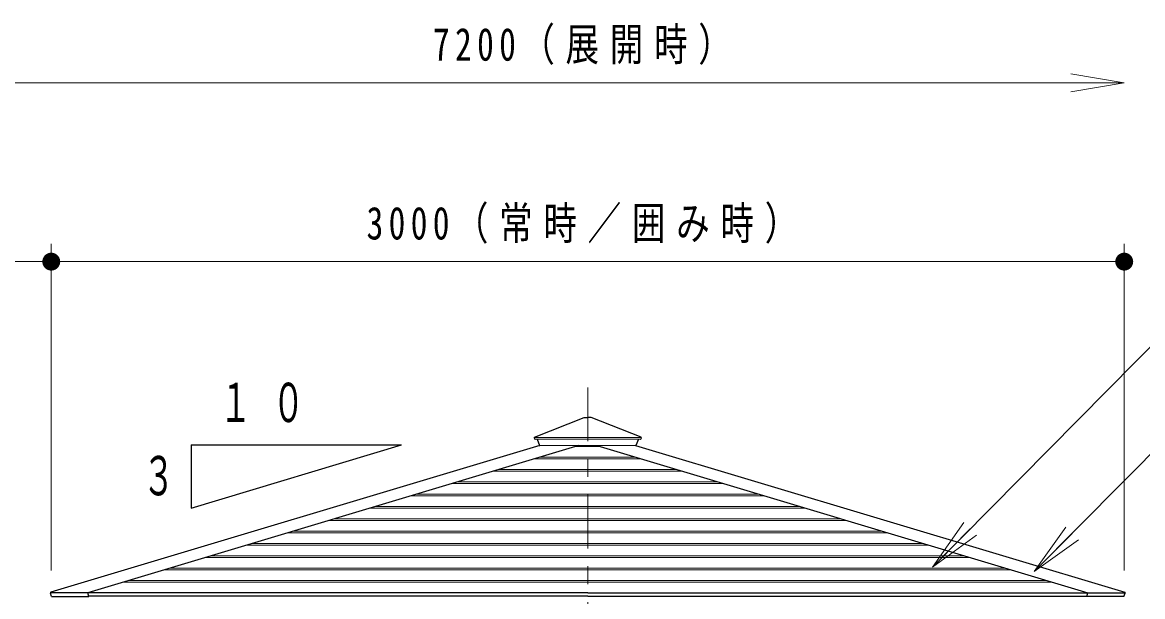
# Model space of a CAD drawing. Units: millimetres on the paper. Extents: x -365 to 0, y 0 to 257.
# Drawn here: x -298.9 to -236.2, y 126.4 to 158.5 of the extents above; entities that cross this region are included whole.
import ezdxf
from ezdxf.enums import TextEntityAlignment as Align

# ---------------------------------------------------------------- set-up
doc = ezdxf.new("R2010")
doc.units = ezdxf.units.MM
doc.linetypes.add('USER2', pattern=[6, 3, -1, 1, -1])
doc.layers.add('1_50', color=7, linetype='Continuous', lineweight=25)
doc.styles.add('ＭＳ ゴシック', font='')
doc.styles.get('ＭＳ ゴシック').set_extended_font_data('MS Gothic')

# ---------------------------------------------------------------- blocks, each defined once
blk = doc.blocks.new('open_arrow')
at = {"color": 0, "linetype": 'Continuous', "lineweight": -2}
blk.add_lwpolyline([(7.5, 1.25), (0, 0), (7.5, -1.25)], dxfattribs=at)
blk = doc.blocks.new('filled_dot')
at = {"color": 0, "linetype": 'Continuous', "lineweight": -2, "const_width": 1.25}
blk.add_lwpolyline([(-0.625, 0, 1), (0.625, 0, 1)], format="xyb", close=True, dxfattribs=at)

msp = doc.modelspace()

# ---------------------------------------------------------------- linework, layer by layer
at = {"layer": '1_50', "lineweight": 13}
for p, q in [((-339.263, 155.091), (-237.263, 155.091)), ((-297.263, 127.821), (-297.263, 146.091)), ((-237.263, 127.821), (-237.263, 146.091)), ((-339.263, 145.091), (-297.263, 145.091)), ((-297.263, 145.091), (-237.263, 145.091)), ((-247.994, 128.009), (-246.24, 130.493)), ((-247.994, 128.009), (-245.884, 130.142)), ((-245.529, 129.79), (-247.994, 128.009)), ((-242.295, 127.757), (-240.537, 130.239)), ((-242.295, 127.757), (-240.182, 129.886)), ((-239.827, 129.534), (-242.295, 127.757))]:
    msp.add_line(p, q, dxfattribs=at)
at = {"layer": '1_50', "linetype": 'USER2', "lineweight": 13}
msp.add_line((-267.263, 138.055), (-267.263, 75.713), dxfattribs=at)
at = {"layer": '1_50', "color": 2}
for p, q in [((-270.244, 135.269), (-267.461, 136.376)), ((-267.461, 136.376), (-267.263, 136.376)), ((-267.064, 136.376), (-267.263, 136.376)), ((-264.281, 135.269), (-267.064, 136.376)), ((-270.255, 135.243), (-270.226, 135.168)), ((-270.091, 135.156), (-269.956, 134.815)), ((-264.434, 135.156), (-264.569, 134.815)), ((-264.27, 135.243), (-264.3, 135.168))]:
    msp.add_line(p, q, dxfattribs=at)
at = {"layer": '1_50', "color": 131}
for p, q in [((-269.934, 134.803), (-297.287, 126.597)), ((-267.768, 134.803), (-295.223, 126.566)), ((-266.757, 134.803), (-239.302, 126.566)), ((-264.591, 134.803), (-237.239, 126.597)), ((-297.248, 126.358), (-297.308, 126.557)), ((-295.161, 126.358), (-295.223, 126.566)), ((-239.364, 126.358), (-239.302, 126.566)), ((-237.277, 126.358), (-237.217, 126.557)), ((-297.248, 126.358), (-295.161, 126.358)), ((-237.277, 126.358), (-239.364, 126.358))]:
    msp.add_line(p, q, dxfattribs=at)
at = {"layer": '1_50'}
for p, q in [((-289.447, 134.839), (-289.447, 131.31)), ((-289.447, 131.31), (-277.683, 134.839)), ((-289.447, 134.839), (-277.683, 134.839))]:
    msp.add_line(p, q, dxfattribs=at)
at = {"layer": '1_50', "color": 2, "lineweight": 13}
for p, q in [((-270.253, 135.261), (-267.263, 135.261)), ((-270.207, 135.156), (-267.263, 135.156)), ((-269.937, 134.803), (-267.263, 134.803)), ((-264.272, 135.261), (-267.263, 135.261)), ((-264.318, 135.156), (-267.263, 135.156)), ((-264.588, 134.803), (-267.263, 134.803))]:
    msp.add_line(p, q, dxfattribs=at)
at = {"layer": '1_50', "color": 12, "lineweight": 13}
for p, q in [((-267.952, 134.747), (-267.263, 134.747)), ((-266.573, 134.747), (-267.263, 134.747)), ((-270.251, 134.058), (-267.263, 134.058)), ((-269.937, 134.152), (-267.263, 134.152)), ((-264.588, 134.152), (-267.263, 134.152)), ((-264.274, 134.058), (-267.263, 134.058)), ((-272.236, 133.462), (-267.263, 133.462)), ((-262.289, 133.462), (-267.263, 133.462)), ((-272.55, 133.368), (-267.263, 133.368)), ((-261.975, 133.368), (-267.263, 133.368)), ((-274.849, 132.678), (-267.263, 132.678)), ((-274.534, 132.773), (-267.263, 132.773)), ((-259.991, 132.773), (-267.263, 132.773)), ((-259.676, 132.678), (-267.263, 132.678)), ((-277.148, 131.989), (-267.263, 131.989)), ((-276.833, 132.083), (-267.263, 132.083)), ((-257.692, 132.083), (-267.263, 132.083)), ((-257.378, 131.989), (-267.263, 131.989)), ((-279.446, 131.299), (-267.263, 131.299)), ((-279.132, 131.393), (-267.263, 131.393)), ((-255.393, 131.393), (-267.263, 131.393)), ((-255.079, 131.299), (-267.263, 131.299)), ((-281.745, 130.61), (-267.263, 130.61)), ((-281.431, 130.704), (-267.263, 130.704)), ((-253.094, 130.704), (-267.263, 130.704)), ((-252.78, 130.61), (-267.263, 130.61)), ((-284.044, 129.92), (-267.263, 129.92)), ((-283.73, 130.014), (-267.263, 130.014)), ((-250.796, 130.014), (-267.263, 130.014)), ((-250.481, 129.92), (-267.263, 129.92)), ((-286.343, 129.23), (-267.263, 129.23)), ((-286.028, 129.325), (-267.263, 129.325)), ((-248.497, 129.325), (-267.263, 129.325)), ((-248.182, 129.23), (-267.263, 129.23)), ((-288.641, 128.541), (-267.263, 128.541)), ((-288.327, 128.635), (-267.263, 128.635)), ((-246.198, 128.635), (-267.263, 128.635)), ((-245.884, 128.541), (-267.263, 128.541)), ((-290.94, 127.851), (-267.263, 127.851)), ((-290.626, 127.945), (-267.263, 127.945)), ((-243.899, 127.945), (-267.263, 127.945)), ((-243.585, 127.851), (-267.263, 127.851)), ((-293.239, 127.161), (-267.263, 127.161)), ((-292.925, 127.256), (-267.263, 127.256)), ((-241.6, 127.256), (-267.263, 127.256)), ((-241.286, 127.161), (-267.263, 127.161))]:
    msp.add_line(p, q, dxfattribs=at)
at = {"layer": '1_50', "color": 4}
for p, q in [((-267.263, 126.566), (-297.263, 126.566)), ((-267.263, 126.566), (-237.263, 126.566)), ((-267.263, 126.379), (-295.167, 126.379)), ((-267.263, 126.379), (-239.358, 126.379))]:
    msp.add_line(p, q, dxfattribs=at)
at = {"layer": '1_50', "lineweight": 13}
for points in [[(-247.994, 128.009), (-234.959, 141.187), (-207.759, 141.187)], [(-242.295, 127.757), (-234.845, 135.266), (-216.645, 135.266)]]:
    msp.add_lwpolyline(points, dxfattribs=at)
at = {"layer": '1_50', "color": 2}
for centre, start, end in [((-270.237, 135.25), 111.7, 201.7), ((-270.207, 135.176), 201.7, 270), ((-269.937, 134.823), 196.7, 270), ((-264.588, 134.823), 270, 343.3), ((-264.318, 135.176), 270, 338.3), ((-264.289, 135.25), 338.3, 68.3)]:
    msp.add_arc(centre, 0.02, start, end, dxfattribs=at)
at = {"layer": '1_50', "color": 131}
for centre, start, end in [((-297.277, 126.566), 106.69924, 196.69924), ((-237.248, 126.566), 343.30076, 73.30076)]:
    msp.add_arc(centre, 0.032, start, end, dxfattribs=at)

# ---------------------------------------------------------------- block references
at = {"layer": '1_50', "lineweight": 13, "rotation": 180}
for name, p, xscale, yscale in [('open_arrow', (-237.263, 155.091), 0.399, 0.399), ('filled_dot', (-297.263, 145.091), 0.4, 0.4), ('filled_dot', (-237.263, 145.091), 0.4, 0.4)]:
    msp.add_blockref(name, p, dxfattribs=dict(at, xscale=xscale, yscale=yscale))

# ---------------------------------------------------------------- texts
at = {"layer": '1_50', "style": 'ＭＳ ゴシック', "width": 0.6}
msp.add_text('３', height=2.199, dxfattribs=at).set_placement((-291.258, 133.123), align=Align.MIDDLE_CENTER)
at = {"layer": '1_50', "style": 'ＭＳ ゴシック'}
for s, insert, char_height, attachment_point in [('\\T1.32;\\W0.75;7200（展開時）', (-267.263, 156.091), 1.833, 8), ('\\T1.32;\\W0.75;3000（常時／囲み時）', (-267.263, 146.091), 1.833, 8), ('\\T1.64;\\W0.6;１０', (-284.902, 137.2), 2.199, 5)]:
    msp.add_mtext(s, dxfattribs=dict(at, insert=insert, char_height=char_height, attachment_point=attachment_point))

doc.saveas('drawing.dxf')
